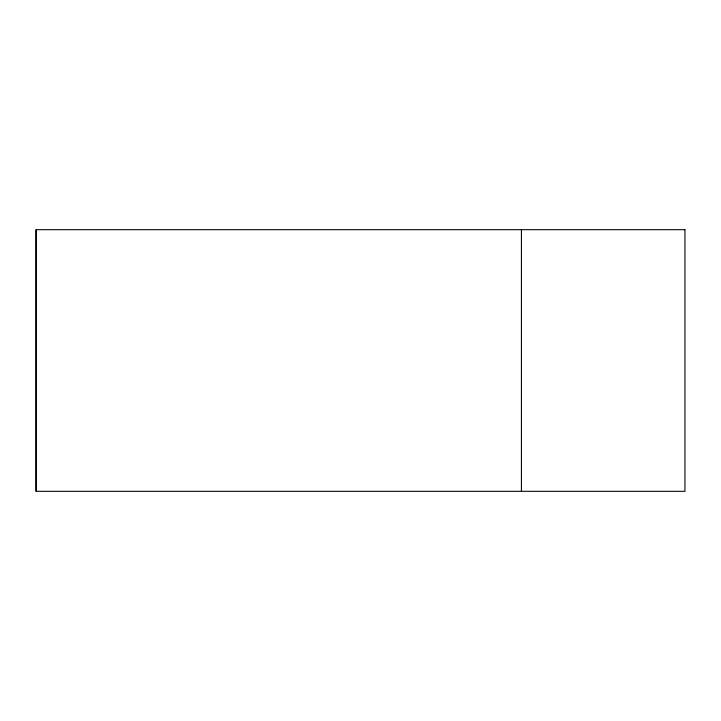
<?xml version="1.0" encoding="UTF-8"?>
<svg xmlns="http://www.w3.org/2000/svg" width="721" height="721" viewBox="0 0 721 721"><rect width="100%" height="100%" fill="white"/><g stroke="black" fill="none" stroke-linecap="round" stroke-linejoin="round"><path stroke-width="1.08" d="M521.427 229.684L521.427 491.316M36.158 229.684L36.158 491.316M684.95 229.684L36.05 229.684L36.05 491.316L684.95 491.316L684.95 229.684"/></g></svg>
